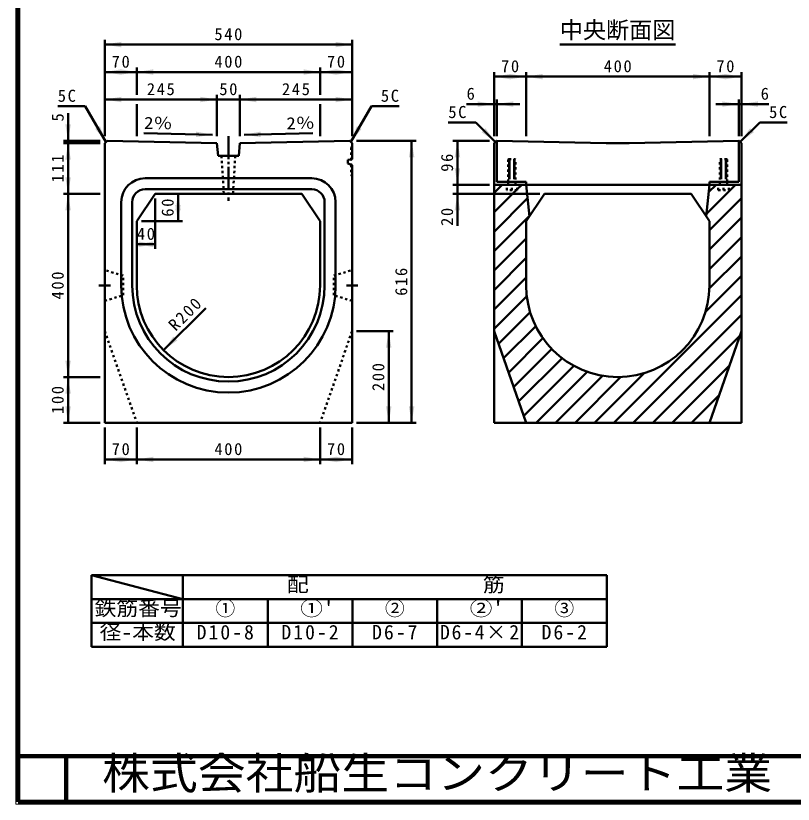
# Model space of a CAD drawing. Units: millimetres, scale not verified. Extents: x 100 to 4105, y 100 to 2870.
# Drawn here: x 100 to 1797, y 100 to 1822 of the extents above; entities that cross this region are included whole.
import ezdxf
from ezdxf.enums import TextEntityAlignment as Align

# ---------------------------------------------------------------- set-up
doc = ezdxf.new("R2010")
doc.units = ezdxf.units.MM
doc.header["$LTSCALE"] = 5
doc.header["$PDMODE"] = 32
doc.header["$PDSIZE"] = 2.5
doc.linetypes.add('USER1', pattern=[13.4, 10, -1.2, 1, -1.2])
doc.linetypes.add('USER2', pattern=[2.2, 1, -1.2])
doc.layers.add('V-nasSTD', color=7, linetype='Continuous', lineweight=50)
doc.styles.add('ＭＳ ゴシック', font='')
doc.styles.get('ＭＳ ゴシック').set_extended_font_data('MS Gothic')

msp = doc.modelspace()

# ---------------------------------------------------------------- hatches: boundary and pattern name
at = {"layer": 'V-nasSTD'}
for points in [[(330.168, 1764.887), (294.168, 1758.887), (330.168, 1752.887)], [(798.168, 1752.887), (834.168, 1758.887), (798.168, 1764.887)], [(330.168, 1704.887), (294.168, 1698.887), (330.168, 1692.887)], [(328.168, 1692.887), (364.168, 1698.887), (328.168, 1704.887)], [(400.168, 1704.887), (364.168, 1698.887), (400.168, 1692.887)], [(728.168, 1692.887), (764.168, 1698.887), (728.168, 1704.887)], [(800.168, 1704.887), (764.168, 1698.887), (800.168, 1692.887)], [(798.168, 1692.887), (834.168, 1698.887), (798.168, 1704.887)], [(1180.168, 1682.887), (1144.168, 1688.887), (1180.168, 1694.887)], [(1178.168, 1694.887), (1214.168, 1688.887), (1178.168, 1682.887)], [(1250.168, 1682.887), (1214.168, 1688.887), (1250.168, 1694.887)], [(1578.168, 1694.887), (1614.168, 1688.887), (1578.168, 1682.887)], [(1650.168, 1682.887), (1614.168, 1688.887), (1650.168, 1694.887)], [(1648.168, 1694.887), (1684.168, 1688.887), (1648.168, 1682.887)], [(330.168, 1632.887), (294.168, 1638.887), (330.168, 1644.887)], [(503.168, 1644.887), (539.168, 1638.887), (503.168, 1632.887)], [(625.168, 1644.887), (589.168, 1638.887), (625.168, 1632.887)], [(798.168, 1632.887), (834.168, 1638.887), (798.168, 1644.887)], [(1108.168, 1622.887), (1144.168, 1628.887), (1108.168, 1634.887)], [(1186.168, 1622.887), (1150.168, 1628.887), (1186.168, 1634.887)], [(1642.168, 1634.887), (1678.168, 1628.887), (1642.168, 1622.887)], [(1720.168, 1622.887), (1684.168, 1628.887), (1720.168, 1634.887)], [(208.168, 1584.887), (214.168, 1548.887), (220.168, 1584.887)], [(283.864, 1580.564), (296.668, 1546.387), (273.471, 1574.564)], [(493.686, 1568.851), (529.553, 1562.102), (493.436, 1556.853)], [(634.649, 1568.851), (598.782, 1562.102), (634.899, 1556.853)], [(844.471, 1580.564), (831.668, 1546.387), (854.864, 1574.564)], [(1125.454, 1576.085), (1146.668, 1546.387), (1116.969, 1567.6)], [(1702.881, 1576.085), (1681.668, 1546.387), (1711.366, 1567.6)], [(220.168, 1507.887), (214.168, 1543.887), (208.168, 1507.887)], [(970.168, 1512.887), (964.168, 1548.887), (958.168, 1512.887)], [(1058.168, 1512.887), (1064.168, 1548.887), (1070.168, 1512.887)], [(1070.168, 1488.887), (1064.168, 1452.887), (1058.168, 1488.887)], [(208.168, 1468.887), (214.168, 1432.887), (220.168, 1468.887)], [(220.168, 1396.887), (214.168, 1432.887), (208.168, 1396.887)], [(460.168, 1396.887), (454.168, 1432.887), (448.168, 1396.887)], [(1058.168, 1396.887), (1064.168, 1432.887), (1070.168, 1396.887)], [(448.168, 1408.887), (454.168, 1372.887), (460.168, 1408.887)], [(400.168, 1328.887), (364.168, 1322.887), (400.168, 1316.887)], [(368.168, 1316.887), (404.168, 1322.887), (368.168, 1328.887)], [(443.959, 1121.164), (422.746, 1091.465), (452.445, 1112.679)], [(920.168, 1096.887), (914.168, 1132.887), (908.168, 1096.887)], [(208.168, 1068.887), (214.168, 1032.887), (220.168, 1068.887)], [(220.168, 996.887), (214.168, 1032.887), (208.168, 996.887)], [(208.168, 968.887), (214.168, 932.887), (220.168, 968.887)], [(908.168, 968.887), (914.168, 932.887), (920.168, 968.887)], [(958.168, 968.887), (964.168, 932.887), (970.168, 968.887)], [(330.168, 858.887), (294.168, 852.887), (330.168, 846.887)], [(328.168, 846.887), (364.168, 852.887), (328.168, 858.887)], [(400.168, 858.887), (364.168, 852.887), (400.168, 846.887)], [(728.168, 846.887), (764.168, 852.887), (728.168, 858.887)], [(800.168, 858.887), (764.168, 852.887), (800.168, 846.887)], [(798.168, 846.887), (834.168, 852.887), (798.168, 858.887)]]:
    msp.add_hatch(color=256, dxfattribs=at).paths.add_polyline_path(points)

# ---------------------------------------------------------------- linework, layer by layer
at = {"layer": 'V-nasSTD', "lineweight": 100}
for p, q in [((105, 2865), (105, 105)), ((105, 205), (4100, 205)), ((210, 205), (210, 105)), ((105, 105), (4100, 105))]:
    msp.add_line(p, q, dxfattribs=at)
at = {"layer": 'V-nasSTD'}
for p, q in [((294.168, 1558.887), (294.168, 1768.887)), ((294.168, 1758.887), (834.168, 1758.887)), ((834.168, 1558.887), (834.168, 1768.887)), ((1287.764, 1758.887), (1540.571, 1758.887)), ((364.168, 1648.887), (364.168, 1708.887)), ((764.168, 1648.887), (764.168, 1708.887)), ((294.168, 1698.887), (364.168, 1698.887)), ((364.168, 1698.887), (764.168, 1698.887)), ((764.168, 1698.887), (834.168, 1698.887)), ((1144.168, 1558.887), (1144.168, 1698.887)), ((1214.168, 1688.887), (1144.168, 1688.887)), ((1214.168, 1558.887), (1214.168, 1698.887)), ((1614.168, 1688.887), (1214.168, 1688.887)), ((1614.168, 1558.887), (1614.168, 1698.887)), ((1684.168, 1688.887), (1614.168, 1688.887)), ((1684.168, 1558.887), (1684.168, 1698.887)), ((539.168, 1638.887), (294.168, 1638.887)), ((539.168, 1558.887), (539.168, 1648.887)), ((539.168, 1638.887), (589.168, 1638.887)), ((589.168, 1558.887), (589.168, 1648.887)), ((589.168, 1638.887), (834.168, 1638.887)), ((1150.168, 1558.887), (1150.168, 1638.887)), ((1678.168, 1558.887), (1678.168, 1638.887)), ((191.668, 1624.329), (251.668, 1624.329)), ((251.668, 1624.329), (296.668, 1546.387)), ((364.168, 1628.887), (364.168, 1558.887)), ((764.168, 1628.887), (764.168, 1558.887)), ((876.668, 1624.329), (831.668, 1546.387)), ((876.668, 1624.329), (936.668, 1624.329)), ((1084.168, 1628.887), (1144.168, 1628.887)), ((1144.168, 1628.887), (1150.168, 1628.887)), ((1200.168, 1628.887), (1150.168, 1628.887)), ((1628.168, 1628.887), (1678.168, 1628.887)), ((1678.168, 1628.887), (1684.168, 1628.887)), ((1744.168, 1628.887), (1684.168, 1628.887)), ((214.168, 1608.887), (214.168, 1548.887)), ((1104.241, 1588.813), (1044.241, 1588.813)), ((1104.241, 1588.813), (1146.668, 1546.387)), ((1724.094, 1588.813), (1681.668, 1546.387)), ((1724.094, 1588.813), (1784.094, 1588.813)), ((529.553, 1562.102), (379.586, 1565.226)), ((598.782, 1562.102), (748.749, 1565.226)), ((284.168, 1548.887), (204.168, 1548.887)), ((284.168, 1543.887), (204.168, 1543.887)), ((214.168, 1543.887), (214.168, 1548.887)), ((214.168, 1432.887), (214.168, 1543.887)), ((299.168, 1548.887), (294.168, 1543.887)), ((294.168, 932.887), (294.168, 1543.887)), ((539.168, 1543.887), (299.168, 1548.887)), ((539.168, 1543.887), (541.668, 1515.887)), ((589.168, 1543.887), (586.668, 1515.887)), ((589.168, 1543.887), (829.168, 1548.887)), ((829.168, 1548.887), (834.168, 1543.887)), ((834.168, 1543.887), (834.168, 1508.902)), ((844.168, 1548.887), (974.168, 1548.887)), ((964.168, 932.887), (964.168, 1548.887)), ((1134.168, 1548.887), (1054.168, 1548.887)), ((1064.168, 1452.887), (1064.168, 1548.887)), ((1149.168, 1548.887), (1144.168, 1543.887)), ((1144.168, 932.887), (1144.168, 1543.887)), ((1144.168, 1543.887), (1144.168, 1452.887)), ((1149.168, 1548.887), (1150.168, 1548.887)), ((1150.168, 1548.887), (1150.168, 1458.887)), ((1389.168, 1543.887), (1150.168, 1548.887)), ((1389.168, 1543.887), (1439.168, 1543.887)), ((1439.168, 1543.887), (1678.168, 1548.887)), ((1678.168, 1548.887), (1678.168, 1458.887)), ((1678.168, 1548.887), (1679.168, 1548.887)), ((1679.168, 1548.887), (1684.168, 1543.887)), ((1684.168, 1452.887), (1684.168, 1543.887)), ((1684.168, 932.887), (1684.168, 1543.387)), ((1684.168, 1543.387), (1684.168, 1452.887)), ((586.668, 1515.887), (541.668, 1515.887)), ((549.168, 1515.887), (579.168, 1515.887)), ((1144.168, 1452.887), (1144.168, 1528.887)), ((1144.168, 1452.887), (1144.168, 1528.887)), ((825.168, 1506.887), (834.168, 1508.902)), ((825.168, 1498.887), (825.168, 1506.887)), ((825.168, 1498.887), (834.168, 1495.528)), ((834.168, 932.887), (834.168, 1495.528)), ((382.168, 1466.887), (746.168, 1466.887)), ((1134.168, 1452.887), (1054.168, 1452.887)), ((1064.168, 1432.887), (1064.168, 1452.887)), ((1214.168, 1452.887), (1144.168, 1452.887)), ((1144.168, 1435.004), (1162.051, 1452.887)), ((1144.168, 1452.887), (1214.168, 1452.887)), ((1150.168, 1458.887), (1214.168, 1458.887)), ((1204.477, 1452.887), (1194.668, 1443.077)), ((1214.168, 1458.887), (1214.168, 1452.887)), ((1614.168, 1452.887), (1214.168, 1452.887)), ((1221.338, 1383.642), (1214.168, 1452.887)), ((1614.168, 1452.887), (1606.997, 1383.642)), ((1607.583, 1389.302), (1671.168, 1452.887)), ((1612.484, 1436.63), (1628.741, 1452.887)), ((1678.168, 1458.887), (1614.168, 1458.887)), ((1614.168, 1458.887), (1614.168, 1452.887)), ((1614.168, 1452.887), (1684.168, 1452.887)), ((1614.168, 1452.887), (1684.168, 1452.887)), ((284.168, 1432.887), (204.168, 1432.887)), ((214.168, 1032.887), (214.168, 1432.887)), ((404.168, 1432.887), (364.168, 1372.887)), ((382.168, 1442.887), (746.168, 1442.887)), ((404.168, 1432.887), (724.168, 1432.887)), ((454.168, 1372.887), (454.168, 1432.887)), ((724.168, 1432.887), (764.168, 1372.887)), ((1244.168, 1432.887), (1054.168, 1432.887)), ((1064.168, 1362.887), (1064.168, 1432.887)), ((1144.168, 1392.577), (1192.477, 1440.887)), ((1254.168, 1432.887), (1214.168, 1372.887)), ((1254.168, 1432.887), (1574.168, 1432.887)), ((1574.168, 1432.887), (1614.168, 1372.887)), ((330.168, 1382.887), (330.168, 1414.887)), ((354.168, 1382.887), (354.168, 1414.887)), ((404.168, 1422.887), (404.168, 1312.887)), ((774.168, 1414.887), (774.168, 1382.887)), ((798.168, 1414.887), (798.168, 1382.887)), ((1144.168, 1350.151), (1217.239, 1423.223)), ((1614.168, 1353.46), (1684.168, 1423.46)), ((330.168, 1232.887), (330.168, 1382.887)), ((354.168, 1232.887), (354.168, 1382.887)), ((774.168, 1382.887), (774.168, 1232.887)), ((798.168, 1382.887), (798.168, 1232.887)), ((1144.168, 1307.724), (1221.22, 1384.777)), ((1614.168, 1311.034), (1684.168, 1381.034)), ((364.168, 1372.887), (364.168, 1232.887)), ((374.168, 1372.887), (464.168, 1372.887)), ((764.168, 1372.887), (764.168, 1232.887)), ((1214.168, 1372.887), (1214.168, 1232.887)), ((1614.168, 1372.887), (1614.168, 1232.887)), ((1144.168, 1265.298), (1214.168, 1335.298)), ((1614.168, 1268.607), (1684.168, 1338.607)), ((364.168, 1322.887), (404.168, 1322.887)), ((1144.168, 1222.872), (1214.168, 1292.872)), ((1614.051, 1226.065), (1684.168, 1296.181)), ((1144.168, 1180.445), (1214.168, 1250.445)), ((1605.691, 1175.278), (1684.168, 1253.755)), ((1144.168, 1138.019), (1215.551, 1209.402)), ((1405.726, 932.887), (1684.168, 1211.328)), ((422.746, 1091.465), (514.67, 1183.389)), ((1153.836, 1105.261), (1222.926, 1174.35)), ((1448.152, 932.887), (1684.168, 1168.902)), ((1164.836, 1073.834), (1235.004, 1144.002)), ((844.168, 1132.887), (924.168, 1132.887)), ((914.168, 932.887), (914.168, 1132.887)), ((1144.168, 1132.887), (1214.168, 932.887)), ((1490.579, 932.887), (1680.715, 1123.023)), ((1684.168, 1132.887), (1614.168, 932.887)), ((1175.835, 1042.407), (1250.858, 1117.43)), ((1186.835, 1010.98), (1270.059, 1094.205)), ((1197.834, 979.553), (1292.461, 1074.181)), ((1208.834, 948.126), (1318.15, 1057.443)), ((1533.005, 932.887), (1657.87, 1057.752)), ((1236.02, 932.887), (1347.47, 1044.336)), ((1278.447, 932.887), (1381.185, 1035.625)), ((1363.3, 932.887), (1471.776, 1041.363)), ((284.168, 1032.887), (204.168, 1032.887)), ((214.168, 932.887), (214.168, 1032.887)), ((1320.873, 932.887), (1420.99, 1033.003)), ((1575.432, 932.887), (1635.025, 992.48)), ((284.168, 932.887), (204.168, 932.887)), ((294.168, 932.887), (834.168, 932.887)), ((844.168, 932.887), (974.168, 932.887)), ((1144.168, 932.887), (1684.168, 932.887)), ((294.168, 922.887), (294.168, 842.887)), ((364.168, 922.887), (364.168, 842.887)), ((764.168, 922.887), (764.168, 842.887)), ((834.168, 922.887), (834.168, 842.887)), ((294.168, 852.887), (364.168, 852.887)), ((364.168, 852.887), (764.168, 852.887)), ((764.168, 852.887), (834.168, 852.887)), ((265, 600), (265, 548)), ((465, 600), (265, 600)), ((265, 600), (465, 548)), ((465, 548), (465, 600)), ((650, 600), (465, 600)), ((835, 600), (650, 600)), ((1020, 600), (835, 600)), ((1205, 600), (1020, 600)), ((1390, 600), (1205, 600)), ((1390, 548), (1390, 600)), ((265, 548), (430, 548)), ((265, 548), (265, 496)), ((465, 548), (265, 548)), ((465, 548), (650, 548)), ((465, 496), (465, 548)), ((465, 548), (465, 496)), ((650, 548), (835, 548)), ((650, 496), (650, 548)), ((650, 548), (650, 496)), ((835, 548), (1020, 548)), ((835, 496), (835, 548)), ((835, 548), (835, 496)), ((1020, 496), (1020, 548)), ((1020, 548), (1020, 496)), ((1205, 548), (1020, 548)), ((1205, 496), (1205, 548)), ((1205, 496), (1205, 548)), ((1205, 548), (1205, 496)), ((1390, 548), (1205, 548)), ((1390, 496), (1390, 548)), ((1390, 496), (1390, 548)), ((1390, 496), (1390, 548)), ((1390, 548), (1390, 496)), ((265, 496), (265, 444)), ((465, 496), (265, 496)), ((465, 496), (650, 496)), ((465, 444), (465, 496)), ((465, 496), (465, 444)), ((650, 496), (835, 496)), ((650, 444), (650, 496)), ((650, 496), (650, 444)), ((835, 496), (1020, 496)), ((835, 444), (835, 496)), ((835, 496), (835, 444)), ((1020, 444), (1020, 496)), ((1020, 496), (1020, 444)), ((1020, 496), (1205, 496)), ((1205, 444), (1205, 496)), ((1205, 496), (1390, 496)), ((1205, 444), (1205, 496)), ((1205, 496), (1205, 444)), ((1390, 444), (1390, 496)), ((1390, 444), (1390, 496)), ((1390, 444), (1390, 496)), ((1390, 496), (1390, 444)), ((265, 444), (465, 444)), ((465, 444), (650, 444)), ((650, 444), (835, 444)), ((835, 444), (1020, 444)), ((1020, 444), (1205, 444)), ((1205, 444), (1390, 444))]:
    msp.add_line(p, q, dxfattribs=at)
at = {"layer": 'V-nasSTD', "linetype": 'USER1'}
for p, q in [((564.168, 1558.887), (564.168, 1417.887)), ((306.668, 1232.887), (281.668, 1232.887)), ((821.668, 1232.887), (846.668, 1232.887))]:
    msp.add_line(p, q, dxfattribs=at)
at = {"layer": 'V-nasSTD', "linetype": 'USER2'}
for p, q in [((831.868, 1533.887), (834.168, 1536.187)), ((831.868, 1533.887), (831.868, 1508.387)), ((549.168, 1515.887), (554.168, 1432.887)), ((579.168, 1515.887), (574.168, 1432.887)), ((1176.168, 1508.887), (1175.168, 1507.887)), ((1175.168, 1458.887), (1175.168, 1507.887)), ((1175.168, 1507.166), (1191.168, 1506.607)), ((1175.168, 1505.166), (1191.168, 1504.607)), ((1175.168, 1503.166), (1191.168, 1502.607)), ((1175.168, 1501.166), (1191.168, 1500.607)), ((1175.168, 1499.166), (1191.168, 1498.607)), ((1176.168, 1508.887), (1190.168, 1508.887)), ((1190.168, 1508.887), (1191.168, 1507.887)), ((1191.168, 1452.887), (1191.168, 1507.887)), ((1638.168, 1508.887), (1637.168, 1507.887)), ((1637.168, 1452.887), (1637.168, 1507.887)), ((1637.168, 1507.166), (1653.168, 1506.607)), ((1637.168, 1505.166), (1653.168, 1504.607)), ((1637.168, 1503.166), (1653.168, 1502.607)), ((1637.168, 1501.166), (1653.168, 1500.607)), ((1637.168, 1499.166), (1653.168, 1498.607)), ((1652.168, 1508.887), (1638.168, 1508.887)), ((1652.168, 1508.887), (1653.168, 1507.887)), ((1653.168, 1458.887), (1653.168, 1507.887)), ((831.868, 1496.387), (831.868, 1473.887)), ((1175.168, 1497.166), (1191.168, 1496.607)), ((1175.168, 1495.166), (1191.168, 1494.607)), ((1175.168, 1493.166), (1191.168, 1492.607)), ((1175.168, 1491.166), (1191.168, 1490.607)), ((1175.168, 1489.166), (1191.168, 1488.607)), ((1175.168, 1487.166), (1191.168, 1486.607)), ((1175.168, 1485.166), (1191.168, 1484.607)), ((1175.168, 1483.166), (1191.168, 1482.607)), ((1175.168, 1481.166), (1191.168, 1480.607)), ((1637.168, 1497.166), (1653.168, 1496.607)), ((1637.168, 1495.166), (1653.168, 1494.607)), ((1637.168, 1493.166), (1653.168, 1492.607)), ((1637.168, 1491.166), (1653.168, 1490.607)), ((1637.168, 1489.166), (1653.168, 1488.607)), ((1637.168, 1487.166), (1653.168, 1486.607)), ((1637.168, 1485.166), (1653.168, 1484.607)), ((1637.168, 1483.166), (1653.168, 1482.607)), ((1637.168, 1481.166), (1653.168, 1480.607)), ((831.868, 1473.887), (834.168, 1471.587)), ((1175.168, 1479.166), (1191.168, 1478.607)), ((1175.168, 1477.166), (1191.168, 1476.607)), ((1175.168, 1475.166), (1191.168, 1474.607)), ((1175.168, 1473.166), (1191.168, 1472.607)), ((1175.168, 1471.166), (1191.168, 1470.607)), ((1175.168, 1469.166), (1191.168, 1468.607)), ((1175.168, 1467.166), (1183.168, 1466.887)), ((1191.168, 1466.887), (1175.168, 1466.887)), ((1637.168, 1479.166), (1653.168, 1478.607)), ((1637.168, 1477.166), (1653.168, 1476.607)), ((1637.168, 1475.166), (1653.168, 1474.607)), ((1637.168, 1473.166), (1653.168, 1472.607)), ((1637.168, 1471.166), (1653.168, 1470.607)), ((1637.168, 1469.166), (1653.168, 1468.607)), ((1637.168, 1467.166), (1645.168, 1466.887)), ((1637.168, 1466.887), (1653.168, 1466.887)), ((1171.668, 1440.887), (1171.668, 1452.887)), ((1171.668, 1452.887), (1194.668, 1452.887)), ((1175.168, 1458.887), (1175.168, 1452.887)), ((1183.168, 1440.887), (1183.168, 1452.887)), ((1191.168, 1458.887), (1191.168, 1452.887)), ((1194.668, 1440.887), (1194.668, 1452.887)), ((1633.668, 1440.887), (1633.668, 1452.887)), ((1656.668, 1452.887), (1633.668, 1452.887)), ((1637.168, 1458.887), (1637.168, 1452.887)), ((1645.168, 1440.887), (1645.168, 1452.887)), ((1653.168, 1458.887), (1653.168, 1452.887)), ((1656.668, 1440.887), (1656.668, 1452.887)), ((1194.668, 1440.887), (1171.668, 1440.887)), ((1633.668, 1440.887), (1656.668, 1440.887)), ((334.168, 1254.387), (294.168, 1266.387)), ((294.168, 1266.387), (294.168, 1199.387)), ((794.168, 1254.387), (834.168, 1266.387)), ((834.168, 1266.387), (834.168, 1199.387)), ((334.168, 1211.387), (334.168, 1254.387)), ((794.168, 1211.387), (794.168, 1254.387)), ((294.168, 1199.387), (334.168, 1211.387)), ((834.168, 1199.387), (794.168, 1211.387)), ((294.168, 1132.887), (364.168, 932.887)), ((834.168, 1132.887), (764.168, 932.887))]:
    msp.add_line(p, q, dxfattribs=at)
at = {"layer": 'V-nasSTD', "lineweight": 13}
msp.add_lwpolyline([(100, 100), (100, 2870), (4105, 2870), (4105, 100)], close=True, dxfattribs=at)
at = {"layer": 'V-nasSTD'}
for centre, radius, start, end in [((382.168, 1414.887), 52, 90, 180), ((746.168, 1414.887), 52, 0, 90), ((382.168, 1414.887), 28, 90, 180), ((746.168, 1414.887), 28, 0, 90), ((564.168, 1232.887), 234, 180, 270), ((564.168, 1232.887), 210, 180, 270), ((564.168, 1232.887), 200, 180, 270), ((564.168, 1232.887), 200, 270, 0), ((564.168, 1232.887), 210, 270, 0), ((564.168, 1232.887), 234, 270, 0), ((1414.168, 1232.887), 200, 180, 270), ((1414.168, 1232.887), 200, 270, 0)]:
    msp.add_arc(centre, radius, start, end, dxfattribs=at)
for p in [(831.868, 1508.387), (831.868, 1496.387)]:
    msp.add_point(p, dxfattribs=at)

# ---------------------------------------------------------------- texts
at = {"layer": 'V-nasSTD', "style": 'ＭＳ ゴシック'}
for s, height, p in [('中央断面図', 36.95, (1287.764, 1809.287)), ('6', 26.39, (1084.168, 1664.887)), ('6', 26.39, (1726.168, 1664.887)), ('①', 31.67, (535.9, 543.6)), ('②', 31.67, (905.9, 543.6)), ('③', 31.67, (1275.9, 543.6))]:
    msp.add_text(s, height=height, dxfattribs=at).set_placement(p, align=Align.TOP_LEFT)
msp.add_text('5', height=26.39, rotation=90, dxfattribs=at).set_placement((178.168, 1590.887), align=Align.TOP_LEFT)
at = {"layer": 'V-nasSTD', "style": 'ＭＳ ゴシック', "width": 1.15}
for rotation, p in [(358.807, (380.336, 1601.219)), (1.193, (690.412, 1600.019))]:
    msp.add_text('2％', height=26.39, rotation=rotation, dxfattribs=at).set_placement(p, align=Align.TOP_LEFT)
at = {"layer": 'V-nasSTD', "style": 'ＭＳ ゴシック'}
for s, height, width, p in [('配\u3000\u3000\u3000\u3000\u3000\u3000\u3000\u3000筋', 31.67, 1.1, (692.057, 595.6)), ('鉄筋番号', 31.67, 1.1, (272.12, 543.6)), ("①'", 31.67, 1.15, (720.9, 543.6)), ("②'", 31.67, 1.15, (1090.9, 543.6)), ('径-本数', 31.67, 1.1, (282.92, 491.6)), ('株式会社船生コンクリート工業', 69.65, 1.1, (288.279, 202.55))]:
    msp.add_text(s, height=height, dxfattribs=dict(at, width=width)).set_placement(p, align=Align.TOP_LEFT)
at = {"layer": 'V-nasSTD', "attachment_point": 1, "style": 'ＭＳ ゴシック'}
for s, insert, char_height in [('\\T1.2;540', (533.568, 1794.887), 26.39), ('\\T1.2;70', (309.368, 1734.887), 26.39), ('\\T1.2;400', (533.568, 1734.887), 26.39), ('\\T1.2;70', (779.368, 1734.887), 26.39), ('\\T1.2;70', (1159.368, 1724.887), 26.39), ('\\T1.2;400', (1383.568, 1724.887), 26.39), ('\\T1.2;70', (1629.368, 1724.887), 26.39), ('\\T1.2;245', (386.068, 1674.887), 26.39), ('\\T1.2;50', (544.368, 1674.887), 26.39), ('\\T1.2;245', (681.068, 1674.887), 26.39), ('\\T1.2;5C', (191.668, 1660.329), 26.39), ('\\T1.2;5C', (897.068, 1660.329), 26.39), ('\\T1.2;5C', (1044.241, 1624.813), 26.39), ('\\T1.2;5C', (1744.494, 1624.813), 26.39), ('\\T1.2;40', (364.368, 1358.887), 26.39), ('\\T1.2;70', (309.368, 888.887), 26.39), ('\\T1.2;400', (533.568, 888.887), 26.39), ('\\T1.2;70', (779.368, 888.887), 26.39), ('\\T1.2;D10-8', (494.86, 491.6), 31.67), ('\\T1.2;D10-2', (679.86, 491.6), 31.67), ('\\T1.2;D6-7', (877.82, 491.6), 31.67), ('\\T1.17;D6-4×2', (1026.1, 491.6), 31.67), ('\\T1.2;D6-2', (1247.82, 491.6), 31.67)]:
    msp.add_mtext(s, dxfattribs=dict(at, insert=insert, char_height=char_height))
at = {"layer": 'V-nasSTD', "char_height": 26.39, "attachment_point": 1, "style": 'ＭＳ ゴシック'}
for s, insert, rotation in [('\\T1.2;111', (178.168, 1457.787), 90), ('\\T1.2;96', (1028.168, 1481.087), 90), ('\\T1.2;60', (418.168, 1383.087), 90), ('\\T1.2;20', (1028.168, 1362.887), 90), ('\\T1.2;400', (178.168, 1202.287), 90), ('\\T1.2;616', (928.168, 1210.287), 90), ('\\T1.2;R200', (430.666, 1150.297), 45), ('\\T1.2;200', (878.168, 1002.287), 90), ('\\T1.2;100', (178.168, 952.287), 90)]:
    msp.add_mtext(s, dxfattribs=dict(at, insert=insert, rotation=rotation))

doc.saveas('drawing.dxf')
